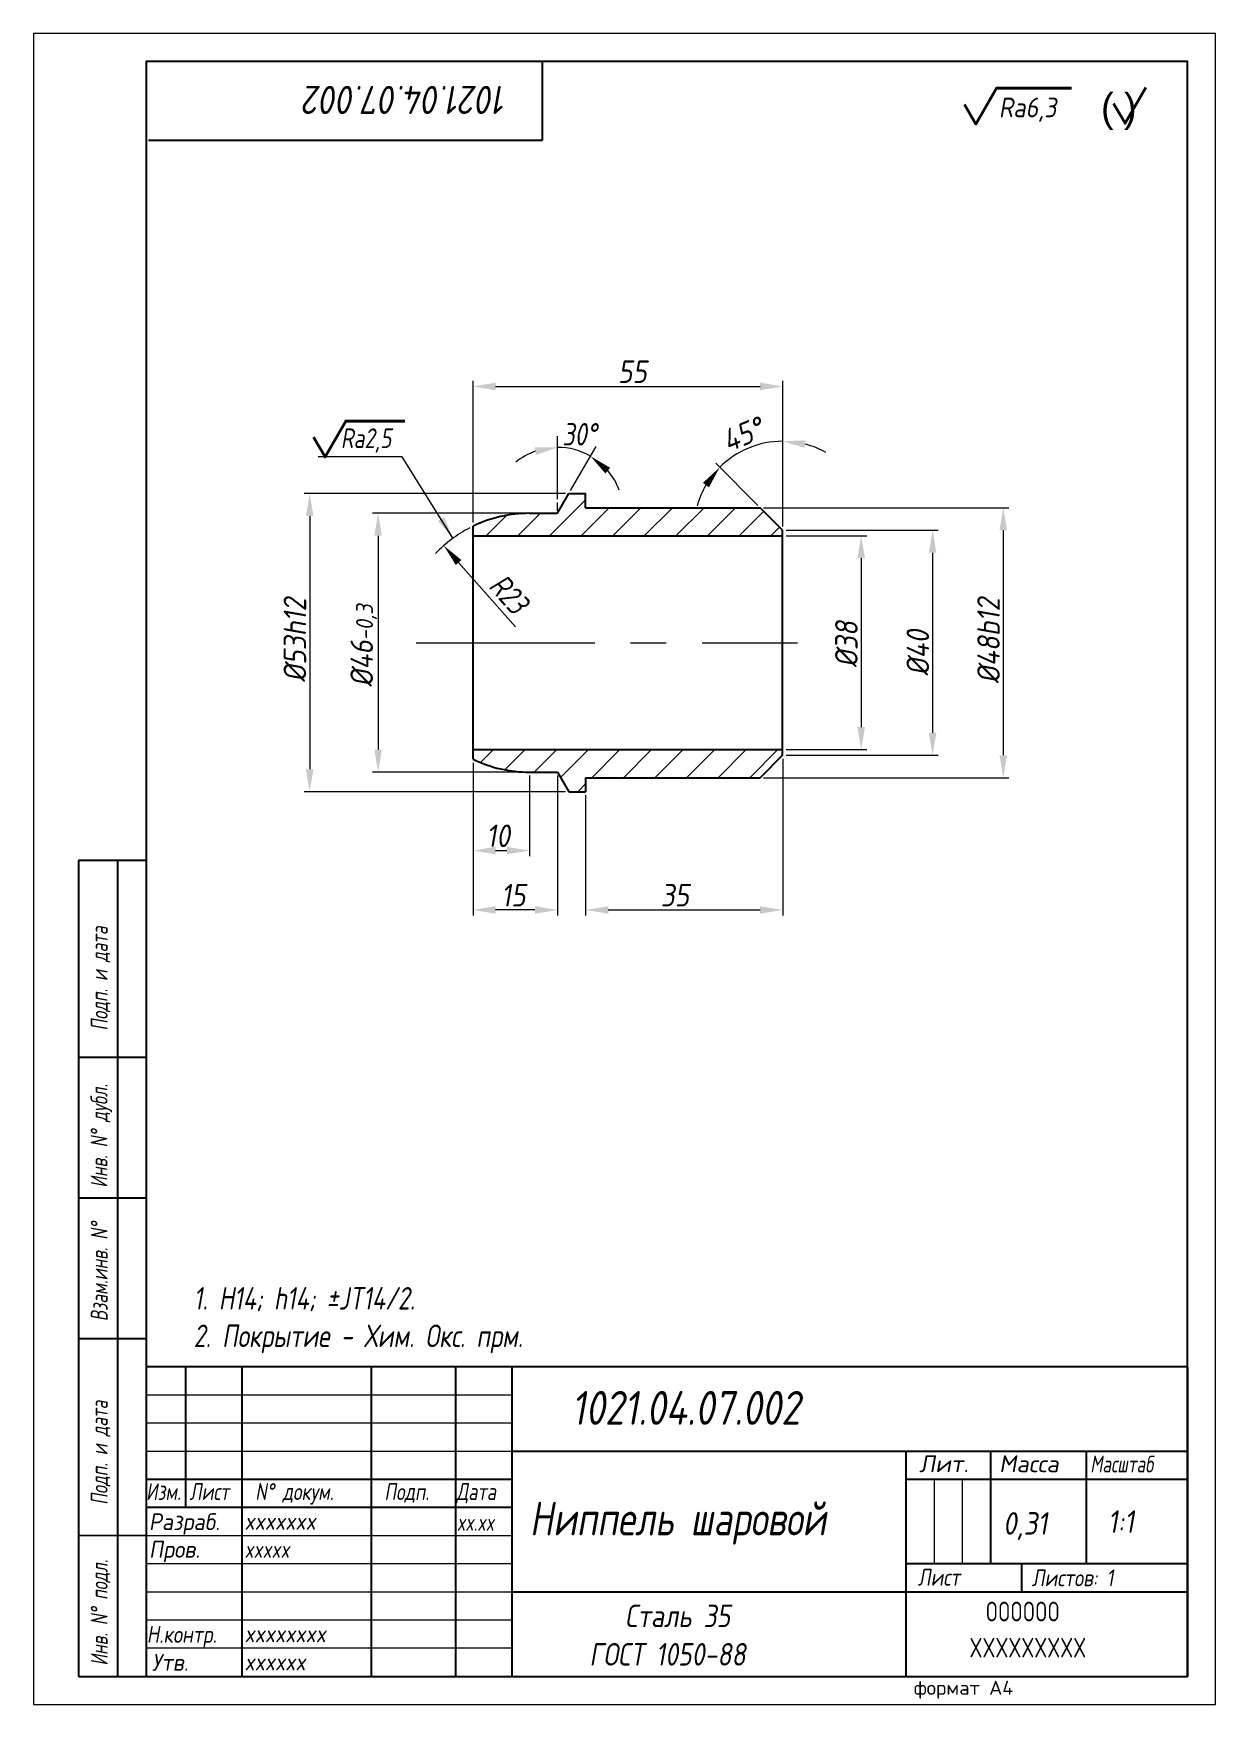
# Model space of a CAD drawing. Header units: millimetres. Extents: x 2153 to 2363, y -2942 to -2645.
import ezdxf

# ---------------------------------------------------------------- set-up
doc = ezdxf.new("R2010")
doc.units = ezdxf.units.MM
doc.linetypes.add('CENTER', pattern=[50.8, 31.75, -6.35, 6.35, -6.35])
for name, color, linetype, lineweight in [('Ax', 1, 'CENTER', 18), ('Dim', 3, 'Continuous', 40), ('Hatch', 5, 'Continuous', 18), ('Slim', 8, 'Continuous', 18), ('Text', 2, 'Continuous', 40), ('Wide', 31, 'Continuous', 60)]:
    doc.layers.add(name, color=color, linetype=linetype, lineweight=lineweight)
doc.styles.add('курсив', font='romans.shx', dxfattribs={"oblique": 10})
doc.styles.add('курсив 0_75', font='romans.shx', dxfattribs={"width": 0.75, "oblique": 10})
doc.styles.add('курсив 0_85', font='romans.shx', dxfattribs={"width": 0.85, "oblique": 10})
doc.dimstyles.new('L.Arrow', dxfattribs={"dimtxt": 4, "dimasz": 4, "dimexe": 2, "dimexo": 0.625, "dimgap": 1, "dimtad": 1, "dimlfac": 5, "dimtxsty": 'курсив 0_85', "dimcen": 0, "dimclrd": 256, "dimclre": 256, "dimclrt": 256, "dimadec": 1, "dimazin": 0, "dimtp": 0.0165, "dimtm": 0.0075, "dimtfac": 1, "dimtmove": 0, "dimatfit": 3, "dimfxl": 1, "dimlwd": 18, "dimlwe": 18, "dimarcsym": 0})
doc.dimstyles.new('к1_1', dxfattribs={"dimtxt": 4, "dimasz": 4, "dimexe": 1, "dimexo": 0.625, "dimtad": 1, "dimtxsty": 'курсив 0_85', "dimcen": 0, "dimadec": 0, "dimazin": 0, "dimtfac": 1, "dimtmove": 0, "dimatfit": 3, "dimldrblk": 'DOTSMALL', "dimfxl": 1, "dimlwd": 18, "dimlwe": 18, "dimarcsym": 0})
doc.dimstyles.new('к1_1св', dxfattribs={"dimtxt": 4, "dimasz": 4, "dimexe": 2, "dimexo": 0.625, "dimgap": 1, "dimtad": 1, "dimtoh": 1, "dimtxsty": 'курсив 0_75', "dimcen": 0, "dimadec": 0, "dimazin": 0, "dimtfac": 1, "dimtmove": 0, "dimatfit": 3, "dimldrblk": 'DOTSMALL', "dimfxl": 1, "dimlwd": 18, "dimlwe": 18, "dimarcsym": 0})

# ---------------------------------------------------------------- blocks, each defined once
blk = doc.blocks.new('*D117')
at = {"layer": 'Defpoints', "color": 0, "transparency": 16777216}
for p in [(2226.29, -2735.84), (2241.5, -2753.1)]:
    blk.add_point(p, dxfattribs=at)
at = {"layer": 'Dim', "color": 0, "lineweight": 18, "transparency": 16777216}
blk.add_line((2239.02, -2750.29), (2228.93, -2738.84), dxfattribs=at)
blk.add_arc((2241.5, -2753.1), 23, 117.3284, 136.3791, dxfattribs=at)
at = {"layer": 'Dim', "color": 0, "transparency": 16777216}
blk.add_solid([(2229.43, -2738.4), (2228.43, -2739.28), (2226.29, -2735.84)], dxfattribs=at)
at = {"layer": 'Dim', "color": 0, "transparency": 16777216, "insert": (2237.88, -2744.46), "char_height": 4, "attachment_point": 5, "rotation": 311.3968, "style": 'курсив 0_75'}
blk.add_mtext('R23', dxfattribs=at)
blk = doc.blocks.new('_DotSmall')
at = {"color": 0, "linetype": 'ByBlock', "const_width": 0.5}
blk.add_lwpolyline([(-122670.927, 17467.939, 1), (-122670.802, 17467.939, 1)], format="xyb", close=True, dxfattribs=at)
blk = doc.blocks.new('*D654')
at = {"layer": 'Defpoints', "color": 0, "transparency": 16777216}
for p in [(2286.5, -2707.55), (2231.5, -2732.38), (2286.5, -2733.1)]:
    blk.add_point(p, dxfattribs=at)
at = {"layer": 'Dim', "color": 0, "lineweight": 18, "transparency": 16777216}
for p, q in [((2231.5, -2731.76), (2231.5, -2706.55)), ((2235.5, -2707.55), (2282.5, -2707.55)), ((2286.5, -2732.47), (2286.5, -2706.55))]:
    blk.add_line(p, q, dxfattribs=at)
at = {"layer": 'Dim', "color": 0, "transparency": 16777216}
for points in [[(2235.5, -2706.88), (2235.5, -2708.22), (2231.5, -2707.55)], [(2282.5, -2706.88), (2282.5, -2708.22), (2286.5, -2707.55)]]:
    blk.add_solid(points, dxfattribs=at)
at = {"layer": 'Dim', "color": 0, "transparency": 16777216, "insert": (2259.82, -2704.93), "char_height": 4, "attachment_point": 5, "style": 'курсив 0_85'}
blk.add_mtext('55', dxfattribs=at)
blk = doc.blocks.new('*D655')
at = {"layer": 'Defpoints', "color": 0, "transparency": 16777216}
for p in [(2248.53, -2718.55), (2246.5, -2728.19), (2248.52, -2726.6), (2246.5, -2729.65), (2246.5, -2730.1)]:
    blk.add_point(p, dxfattribs=at)
at = {"layer": 'Dim', "color": 0, "lineweight": 18, "transparency": 16777216}
for p, q in [((2246.5, -2727.57), (2246.5, -2716.38)), ((2248.83, -2726.06), (2253.36, -2718.21))]:
    blk.add_line(p, q, dxfattribs=at)
for start, end in [(109.6507, 129.3014), (60, 90), (20.6986, 40.3493)]:
    blk.add_arc((2246.5, -2730.1), 11.72, start, end, dxfattribs=at)
at = {"layer": 'Dim', "color": 0, "transparency": 16777216}
for points in [[(2242.44, -2718.4), (2242.67, -2719.72), (2246.5, -2718.38)], [(2255, -2723.02), (2255.85, -2722), (2252.36, -2719.95)]]:
    blk.add_solid(points, dxfattribs=at)
at = {"layer": 'Dim', "color": 0, "transparency": 16777216, "insert": (2250.42, -2716.05), "char_height": 4, "attachment_point": 5, "style": 'курсив 0_75'}
blk.add_mtext('30°', dxfattribs=at)
blk = doc.blocks.new('*D118')
at = {"layer": 'Defpoints', "color": 0, "transparency": 16777216}
for p in [(2282.4, -2717.83), (2282.55, -2729.15), (2286.5, -2733.1), (2286.5, -2733.1), (2286.5, -2754.1)]:
    blk.add_point(p, dxfattribs=at)
at = {"layer": 'Dim', "color": 0, "lineweight": 18, "transparency": 16777216}
for p, q in [((2286.5, -2732.47), (2286.5, -2716.29)), ((2282.11, -2728.71), (2274.61, -2721.21))]:
    blk.add_line(p, q, dxfattribs=at)
for start, end in [(90, 135), (60.9239, 75.4619), (149.5381, 164.0761)]:
    blk.add_arc((2286.5, -2733.1), 15.81, start, end, dxfattribs=at)
at = {"layer": 'Dim', "color": 0, "transparency": 16777216}
for points in [[(2290.38, -2718.46), (2290.55, -2717.13), (2286.5, -2717.29)], [(2272.34, -2724.68), (2273.4, -2725.49), (2275.32, -2721.92)]]:
    blk.add_solid(points, dxfattribs=at)
at = {"layer": 'Dim', "color": 0, "transparency": 16777216, "insert": (2279.44, -2716.07), "char_height": 4, "attachment_point": 5, "rotation": 22.5, "style": 'курсив 0_85'}
blk.add_mtext('45°', dxfattribs=at)
blk = doc.blocks.new('*D656')
at = {"layer": 'Defpoints', "color": 0, "transparency": 16777216}
for p in [(2241.5, -2730.1), (2214.63, -2776.1), (2241.5, -2776.1)]:
    blk.add_point(p, dxfattribs=at)
at = {"layer": 'Dim', "color": 0, "lineweight": 18, "transparency": 16777216}
for p, q in [((2240.87, -2730.1), (2213.63, -2730.1)), ((2214.63, -2734.1), (2214.63, -2772.1)), ((2240.87, -2776.1), (2213.63, -2776.1))]:
    blk.add_line(p, q, dxfattribs=at)
at = {"layer": 'Dim', "color": 0, "transparency": 16777216}
for points in [[(2213.96, -2734.1), (2215.3, -2734.1), (2214.63, -2730.1)], [(2213.96, -2772.1), (2215.3, -2772.1), (2214.63, -2776.1)]]:
    blk.add_solid(points, dxfattribs=at)
at = {"layer": 'Dim', "color": 0, "transparency": 16777216, "insert": (2211.72, -2753.6), "char_height": 4, "attachment_point": 5, "rotation": 90, "style": 'курсив 0_85'}
blk.add_mtext('%%c46{\\H0.75x\\S^ -0,3', dxfattribs=at)
blk = doc.blocks.new('*D657')
at = {"layer": 'Defpoints', "color": 0, "transparency": 16777216}
for p in [(2248.52, -2726.6), (2202.48, -2779.6), (2248.52, -2779.6)]:
    blk.add_point(p, dxfattribs=at)
at = {"layer": 'Dim', "color": 0, "lineweight": 18, "transparency": 16777216}
for p, q in [((2247.89, -2726.6), (2201.48, -2726.6)), ((2202.48, -2730.6), (2202.48, -2775.6)), ((2247.89, -2779.6), (2201.48, -2779.6))]:
    blk.add_line(p, q, dxfattribs=at)
at = {"layer": 'Dim', "color": 0, "transparency": 16777216}
for points in [[(2201.81, -2730.6), (2203.14, -2730.6), (2202.48, -2726.6)], [(2201.81, -2775.6), (2203.14, -2775.6), (2202.48, -2779.6)]]:
    blk.add_solid(points, dxfattribs=at)
at = {"layer": 'Dim', "color": 0, "transparency": 16777216, "insert": (2199.85, -2752.61), "char_height": 4, "attachment_point": 5, "rotation": 90, "style": 'курсив 0_85'}
blk.add_mtext('%%c53h12', dxfattribs=at)
blk = doc.blocks.new('*D658')
at = {"layer": 'Defpoints', "color": 0, "transparency": 16777216}
for p in [(2231.5, -2773.81), (2241.5, -2776.1), (2241.5, -2790.03)]:
    blk.add_point(p, dxfattribs=at)
at = {"layer": 'Dim', "color": 0, "lineweight": 18, "transparency": 16777216}
for p, q in [((2231.5, -2774.43), (2231.5, -2791.03)), ((2241.5, -2776.72), (2241.5, -2791.03)), ((2235.5, -2790.03), (2237.5, -2790.03))]:
    blk.add_line(p, q, dxfattribs=at)
at = {"layer": 'Dim', "color": 0, "transparency": 16777216}
for points in [[(2235.5, -2789.37), (2235.5, -2790.7), (2231.5, -2790.03)], [(2237.5, -2789.37), (2237.5, -2790.7), (2241.5, -2790.03)]]:
    blk.add_solid(points, dxfattribs=at)
at = {"layer": 'Dim', "color": 0, "transparency": 16777216, "insert": (2235.96, -2787.41), "char_height": 4, "attachment_point": 5, "style": 'курсив 0_85'}
blk.add_mtext('10', dxfattribs=at)
blk = doc.blocks.new('*D659')
at = {"layer": 'Defpoints', "color": 0, "transparency": 16777216}
for p in [(2231.5, -2773.81), (2246.5, -2776.1), (2231.5, -2800.59)]:
    blk.add_point(p, dxfattribs=at)
at = {"layer": 'Dim', "color": 0, "lineweight": 18, "transparency": 16777216}
for p, q in [((2231.5, -2774.43), (2231.5, -2801.59)), ((2246.5, -2776.72), (2246.5, -2801.59)), ((2242.5, -2800.59), (2235.5, -2800.59))]:
    blk.add_line(p, q, dxfattribs=at)
at = {"layer": 'Dim', "color": 0, "transparency": 16777216}
for points in [[(2235.5, -2799.93), (2235.5, -2801.26), (2231.5, -2800.59)], [(2242.5, -2799.93), (2242.5, -2801.26), (2246.5, -2800.59)]]:
    blk.add_solid(points, dxfattribs=at)
at = {"layer": 'Dim', "color": 0, "transparency": 16777216, "insert": (2238.66, -2797.97), "char_height": 4, "attachment_point": 5, "style": 'курсив 0_85'}
blk.add_mtext('15', dxfattribs=at)
blk = doc.blocks.new('*D660')
at = {"layer": 'Defpoints', "color": 0, "transparency": 16777216}
for p in [(2286.5, -2773.1), (2251.5, -2779.6), (2286.5, -2800.59)]:
    blk.add_point(p, dxfattribs=at)
at = {"layer": 'Dim', "color": 0, "lineweight": 18, "transparency": 16777216}
for p, q in [((2286.5, -2773.72), (2286.5, -2801.59)), ((2251.5, -2780.22), (2251.5, -2801.59)), ((2255.5, -2800.59), (2282.5, -2800.59))]:
    blk.add_line(p, q, dxfattribs=at)
at = {"layer": 'Dim', "color": 0, "transparency": 16777216}
for points in [[(2255.5, -2799.93), (2255.5, -2801.26), (2251.5, -2800.59)], [(2282.5, -2799.93), (2282.5, -2801.26), (2286.5, -2800.59)]]:
    blk.add_solid(points, dxfattribs=at)
at = {"layer": 'Dim', "color": 0, "transparency": 16777216, "insert": (2267.36, -2797.97), "char_height": 4, "attachment_point": 5, "style": 'курсив 0_85'}
blk.add_mtext('35', dxfattribs=at)
blk = doc.blocks.new('*D661')
at = {"layer": 'Defpoints', "color": 0, "transparency": 16777216}
for p in [(2286.5, -2734.1), (2286.5, -2772.1), (2300.45, -2772.1)]:
    blk.add_point(p, dxfattribs=at)
at = {"layer": 'Dim', "color": 0, "lineweight": 18, "transparency": 16777216}
for p, q in [((2287.12, -2734.1), (2301.45, -2734.1)), ((2300.45, -2738.1), (2300.45, -2768.1)), ((2287.12, -2772.1), (2301.45, -2772.1))]:
    blk.add_line(p, q, dxfattribs=at)
at = {"layer": 'Dim', "color": 0, "transparency": 16777216}
for points in [[(2299.78, -2738.1), (2301.12, -2738.1), (2300.45, -2734.1)], [(2299.78, -2768.1), (2301.12, -2768.1), (2300.45, -2772.1)]]:
    blk.add_solid(points, dxfattribs=at)
at = {"layer": 'Dim', "color": 0, "transparency": 16777216, "insert": (2297.82, -2753.37), "char_height": 4, "attachment_point": 5, "rotation": 90, "style": 'курсив 0_85'}
blk.add_mtext('%%c38', dxfattribs=at)
blk = doc.blocks.new('*D662')
at = {"layer": 'Defpoints', "color": 0, "transparency": 16777216}
for p in [(2286.5, -2733.1), (2286.5, -2773.1), (2313.13, -2773.1)]:
    blk.add_point(p, dxfattribs=at)
at = {"layer": 'Dim', "color": 0, "lineweight": 18, "transparency": 16777216}
for p, q in [((2287.12, -2733.1), (2314.13, -2733.1)), ((2313.13, -2737.1), (2313.13, -2769.1)), ((2287.12, -2773.1), (2314.13, -2773.1))]:
    blk.add_line(p, q, dxfattribs=at)
at = {"layer": 'Dim', "color": 0, "transparency": 16777216}
for points in [[(2312.46, -2737.1), (2313.8, -2737.1), (2313.13, -2733.1)], [(2312.46, -2769.1), (2313.8, -2769.1), (2313.13, -2773.1)]]:
    blk.add_solid(points, dxfattribs=at)
at = {"layer": 'Dim', "color": 0, "transparency": 16777216, "insert": (2310.51, -2754.88), "char_height": 4, "attachment_point": 5, "rotation": 90, "style": 'курсив 0_85'}
blk.add_mtext('%%c40', dxfattribs=at)
blk = doc.blocks.new('*D663')
at = {"layer": 'Defpoints', "color": 0, "transparency": 16777216}
for p in [(2282.5, -2729.1), (2282.5, -2777.1), (2325.69, -2777.1)]:
    blk.add_point(p, dxfattribs=at)
at = {"layer": 'Dim', "color": 0, "lineweight": 18, "transparency": 16777216}
for p, q in [((2283.12, -2729.1), (2326.69, -2729.1)), ((2325.69, -2733.1), (2325.69, -2773.1)), ((2283.12, -2777.1), (2326.69, -2777.1))]:
    blk.add_line(p, q, dxfattribs=at)
at = {"layer": 'Dim', "color": 0, "transparency": 16777216}
for points in [[(2325.02, -2733.1), (2326.36, -2733.1), (2325.69, -2729.1)], [(2325.02, -2773.1), (2326.36, -2773.1), (2325.69, -2777.1)]]:
    blk.add_solid(points, dxfattribs=at)
at = {"layer": 'Dim', "color": 0, "transparency": 16777216, "insert": (2323.07, -2752.74), "char_height": 4, "attachment_point": 5, "rotation": 90, "style": 'курсив 0_85'}
blk.add_mtext('%%c48b12', dxfattribs=at)

msp = doc.modelspace()

# ---------------------------------------------------------------- hatches: boundary and pattern name
at = {"layer": 'Hatch'}
h = msp.add_hatch(dxfattribs=at)
h.set_pattern_fill('ANSI31', color=256, scale=1.25, style=0)
h.set_pattern_definition([(45, (-7239.8186, 5219.5405), (-2.80633, 2.80633), [])])
h.paths.add_polyline_path([(2286.495, -2734.097), (2286.495, -2733.097), (2282.495, -2729.097), (2251.495, -2729.097), (2251.495, -2726.597), (2248.516, -2726.597), (2246.495, -2730.097), (2241.495, -2730.097, 0.1129256), (2231.495, -2732.384), (2231.495, -2734.097)])
h.paths.add_polyline_path([(2231.495, -2772.097), (2231.495, -2773.809, 0.1129256), (2241.495, -2776.097), (2246.495, -2776.097), (2248.516, -2779.597), (2251.495, -2779.597), (2251.495, -2777.097), (2282.495, -2777.097), (2286.495, -2773.097), (2286.495, -2772.097)])

# ---------------------------------------------------------------- linework, layer by layer
for p, q in [((2243.813, -2663.807), (2243.813, -2649.807)), ((2173.813, -2663.807), (2243.813, -2663.807)), ((2246.495, -2730.097), (2248.516, -2726.597)), ((2248.516, -2726.597), (2251.495, -2726.597)), ((2251.495, -2729.097), (2251.495, -2726.597)), ((2251.495, -2729.097), (2282.495, -2729.097)), ((2286.495, -2733.097), (2282.495, -2729.097)), ((2231.495, -2773.809), (2231.495, -2732.384)), ((2241.495, -2730.097), (2246.495, -2730.097)), ((2231.495, -2734.097), (2286.495, -2734.097)), ((2286.495, -2773.097), (2286.495, -2733.097)), ((2231.495, -2772.097), (2286.495, -2772.097)), ((2286.495, -2773.097), (2282.495, -2777.097)), ((2241.495, -2776.097), (2246.495, -2776.097)), ((2246.495, -2776.097), (2248.516, -2779.597)), ((2248.516, -2779.597), (2251.495, -2779.597)), ((2251.495, -2777.097), (2251.495, -2779.597)), ((2251.495, -2777.097), (2282.495, -2777.097)), ((2161.4, -2791.813), (2161.4, -2936.813)), ((2173.4, -2791.813), (2161.4, -2791.813)), ((2168.401, -2936.743), (2168.401, -2791.813)), ((2173.331, -2826.813), (2161.4, -2826.814)), ((2173.314, -2851.813), (2161.4, -2851.813)), ((2161.4, -2876.811), (2161.4, -2876.811)), ((2173.4, -2876.813), (2161.4, -2876.811)), ((2358.4, -2881.813), (2173.4, -2881.813)), ((2180.4, -2881.813), (2180.4, -2906.813)), ((2190.4, -2881.813), (2190.4, -2936.813)), ((2213.4, -2881.813), (2213.4, -2936.813)), ((2228.4, -2881.813), (2228.4, -2936.813)), ((2238.4, -2881.813), (2238.4, -2936.813)), ((2358.4, -2936.813), (2358.4, -2881.813)), ((2358.4, -2881.813), (2358.4, -2936.813)), ((2308.4, -2896.813), (2238.4, -2896.813)), ((2308.4, -2896.813), (2308.4, -2936.813)), ((2358.4, -2896.813), (2308.4, -2896.813)), ((2323.4, -2896.813), (2323.4, -2916.813)), ((2340.4, -2896.813), (2340.4, -2916.813)), ((2238.4, -2901.813), (2173.4, -2901.813)), ((2358.4, -2901.813), (2308.4, -2901.813)), ((2238.4, -2906.813), (2173.4, -2906.813)), ((2173.4, -2911.814), (2161.4, -2911.744)), ((2358.4, -2916.813), (2308.4, -2916.813)), ((2328.905, -2916.813), (2328.905, -2921.813)), ((2308.4, -2921.813), (2238.4, -2921.813)), ((2358.4, -2921.813), (2308.4, -2921.813)), ((2161.4, -2936.813), (2173.4, -2936.813)), ((2173.4, -2936.813), (2358.4, -2936.813))]:
    msp.add_line(p, q)
msp.add_lwpolyline([(2173.4, -2936.813), (2358.4, -2936.813), (2358.4, -2649.813), (2173.4, -2649.813)], close=True)
for start, end in [(90, 115.77146), (244.22854, 270)]:
    msp.add_arc((2241.495, -2753.097), 23, start, end)
at = {"layer": 'Ax'}
msp.add_line((2221.376, -2753.097), (2289.12, -2753.097), dxfattribs=at)
at = {"layer": 'Slim'}
for p, q in [((2246.495, -2729.646), (2246.495, -2728.194)), ((2238.4, -2886.813), (2173.4, -2886.813)), ((2238.4, -2891.813), (2173.4, -2891.813)), ((2238.4, -2896.813), (2173.4, -2896.813)), ((2313.4, -2901.813), (2313.4, -2916.813)), ((2318.4, -2901.813), (2318.4, -2916.813)), ((2238.4, -2911.813), (2173.4, -2911.813)), ((2238.4, -2916.813), (2173.4, -2916.813)), ((2238.4, -2921.813), (2173.4, -2921.813)), ((2238.4, -2926.813), (2173.4, -2926.813)), ((2238.4, -2931.813), (2173.4, -2931.813))]:
    msp.add_line(p, q, dxfattribs=at)
msp.add_lwpolyline([(2153.4, -2941.813), (2363.4, -2941.813), (2363.4, -2644.813), (2153.4, -2644.813)], close=True, dxfattribs=at)
at = {"layer": 'Text'}
for points in [[(2318.796, -2657.426), (2320.823, -2660.936), (2324.502, -2654.564), (2337.798, -2654.564)], [(2345.299, -2657.277), (2347.326, -2660.788), (2351.006, -2654.415)], [(2203.17, -2716.566), (2205.196, -2720.077), (2208.876, -2713.704), (2219.388, -2713.704)]]:
    msp.add_lwpolyline(points, dxfattribs=at)

# ---------------------------------------------------------------- texts
at = {"layer": 'Text', "oblique": 10}
for s, height, rotation, style, width, p in [('1021.04.07.002', 5, 180, 'курсив', 0.85, (2237.565, -2654.13)), ('Подп. и дата', 3, 90, 'курсив 0_75', 0.7, (2166.59, -2822.03)), ('Инв. N%%D дубл.', 3, 90, 'курсив 0_75', 0.7, (2166.557, -2849.964)), ('Взам.инв. N%%D', 3, 90, 'курсив 0_75', 0.7, (2166.59, -2873.692)), ('Подп. и дата', 3, 90, 'курсив 0_75', 0.7, (2166.59, -2906.317)), ('Инв. N%%D подл.', 3, 90, 'курсив 0_75', 0.7, (2166.59, -2934.89))]:
    msp.add_text(s, height=height, rotation=rotation, dxfattribs=dict(at, style=style, width=width)).set_placement(p)
for s, height, style, width, p in [('Ra6,3', 3.5, 'курсив 0_85', 0.85, (2324.906, -2659.716)), ('Ra2,5', 3.5, 'курсив 0_75', 0.75, (2208.01, -2718.502)), ('1021.04.07.002', 6, 'курсив', 0.8, (2248.981, -2892.082)), ('Масштаб', 3, 'курсив', 0.7, (2341.134, -2900.567)), ('Изм.', 3, 'курсив 0_75', 0.75, (2173.4, -2905.459)), ('Лист', 3, 'курсив 0_75', 0.75, (2181.136, -2905.459)), ('N%%D докум.', 3, 'курсив 0_75', 0.75, (2192.808, -2905.459)), ('Подп.', 3, 'курсив 0_75', 0.75, (2215.749, -2905.459)), ('Дата', 3, 'курсив 0_75', 0.75, (2228.522, -2905.459)), ('Ниппель шаровой', 6, 'курсив 0_75', 0.75, (2241.556, -2911.753)), ('0,31', 4, 'курсив 0_85', 0.85, (2325.655, -2911.615)), ('1:1', 4, 'курсив 0_85', 0.85, (2344.256, -2911.296)), ('Разраб.', 3, 'курсив', 0.9, (2173.914, -2910.814)), ('xxxxxxx', 3, 'курсив 0_85', 0.85, (2190.906, -2910.734)), ('Пров.', 3, 'курсив', 0.9, (2173.94, -2915.719)), ('xxxxx', 3, 'курсив 0_85', 0.75, (2190.906, -2915.734)), ('Лист', 3, 'курсив', 0.8, (2310.502, -2920.682)), ('Листов: 1', 3, 'курсив', 0.8, (2330.746, -2920.788)), ('Сталь 35', 4, 'курсив', 0.8, (2258.495, -2928.048)), ('Н.контр.', 3, 'курсив', 0.8, (2173.531, -2930.838)), ('xxxxxxxx', 3, 'курсив 0_85', 0.85, (2190.906, -2930.734)), (' ГОСТ 1050-88', 4, 'курсив', 0.8, (2250.023, -2934.882)), ('Утв.', 3, 'курсив', 0.9, (2174.462, -2935.816)), ('xxxxxx', 3, 'курсив 0_85', 0.85, (2190.906, -2935.734))]:
    msp.add_text(s, height=height, dxfattribs=dict(at, style=style, width=width)).set_placement(p)
at = {"layer": 'Text'}
msp.add_text('( )', height=5, dxfattribs=at).set_placement((2343.056, -2660.459))
at = {"layer": 'Text', "style": 'курсив', "oblique": 10}
for s, p in [('Лит.', (2310.755, -2900.519)), ('Масса', (2324.954, -2900.519))]:
    msp.add_text(s, height=3, dxfattribs=at).set_placement(p)
at = {"layer": 'Text', "ltscale": 0.8, "style": 'курсив', "oblique": 10, "width": 0.7}
msp.add_text('xx.xx', height=3, dxfattribs=at).set_placement((2228.627, -2910.92))
at = {"layer": 'Text', "style": 'курсив'}
msp.add_text('формат А4', height=2.5, dxfattribs=at).set_placement((2309.782, -2940.076))
at = {"layer": 'Text', "ltscale": 6, "insert": (2181.858, -2867.613), "char_height": 4, "width": 177.75258, "attachment_point": 1, "style": 'курсив 0_75'}
msp.add_mtext('1. H14; h14; %%PJT14/2.\\P2. Покрытие - Хим. Окс. прм.', dxfattribs=at)
at = {"layer": 'Wide', "lineweight": 50, "style": 'курсив', "width": 0.7}
for s, p in [('OOOOOO', (2322.552, -2927.033)), ('XXXXXXXXX', (2319.679, -2933.443))]:
    msp.add_text(s, height=3.5, dxfattribs=at).set_placement(p)

# ---------------------------------------------------------------- dimensions: what is measured, and where the dimension line sits
at = {"layer": 'Dim'}
for base, p1, p2, picture, middle in [((2286.495, -2707.552), (2231.495, -2732.384), (2286.495, -2733.097), '*D654', (2259.819, -2707.552)), ((2241.495, -2790.035), (2231.495, -2773.809), (2241.495, -2776.097), '*D658', (2235.955, -2790.035)), ((2231.495, -2800.592), (2246.495, -2776.097), (2231.495, -2773.809), '*D659', (2238.661, -2800.592)), ((2286.495, -2800.592), (2251.495, -2779.597), (2286.495, -2773.097), '*D660', (2267.356, -2800.592))]:
    dim = msp.add_linear_dim(base=base, p1=p1, p2=p2, dimstyle='к1_1', dxfattribs=at)
    dim.commit()
    dim.dimension.update_dxf_attribs({"geometry": picture, "text_midpoint": middle, "dimtype": 160})
dim = msp.add_angular_dim_2l(base=(2248.531, -2718.555), line1=((2246.495, -2730.097), (2248.516, -2726.597)), line2=((2246.495, -2729.646), (2246.495, -2728.194)), dimstyle='к1_1св', dxfattribs=at)
dim.commit()
dim.dimension.update_dxf_attribs({"geometry": '*D655', "text_midpoint": (2250.419, -2719.053), "dimtype": 162})
dim = msp.add_angular_dim_2l(base=(2282.404, -2717.829), line1=((2286.495, -2754.097), (2286.495, -2733.097)), line2=((2286.495, -2733.097), (2282.553, -2729.155)), dimstyle='к1_1', override={"dimtmove": 1}, dxfattribs=at)
dim.commit()
dim.dimension.update_dxf_attribs({"geometry": '*D118', "text_midpoint": (2279.442, -2716.068)})
for base, p1, p2, text, picture, middle in [((2214.631, -2776.097), (2241.495, -2730.097), (2241.495, -2776.097), '%%c<>{\\H0.75x\\S^ -0,3', '*D656', (2214.631, -2753.605)), ((2202.477, -2779.597), (2248.516, -2726.597), (2248.516, -2779.597), '%%c<>h12', '*D657', (2202.477, -2752.61)), ((2325.691, -2777.097), (2282.495, -2729.097), (2282.495, -2777.097), '%%c<>b12', '*D663', (2325.691, -2752.737)), ((2313.131, -2773.097), (2286.495, -2733.097), (2286.495, -2773.097), '%%c<>', '*D662', (2313.131, -2754.876)), ((2300.449, -2772.097), (2286.495, -2734.097), (2286.495, -2772.097), '%%c<>', '*D661', (2300.449, -2753.372))]:
    dim = msp.add_linear_dim(base=base, p1=p1, p2=p2, angle=90, text=text, dimstyle='к1_1', dxfattribs=at)
    dim.commit()
    dim.dimension.update_dxf_attribs({"geometry": picture, "text_midpoint": middle, "dimtype": 160})
dim = msp.add_radius_dim(center=(2241.495, -2753.097), mpoint=(2226.286, -2735.843), dimstyle='к1_1св', dxfattribs=at)
dim.commit()
dim.dimension.update_dxf_attribs({"geometry": '*D117', "text_midpoint": (2235.626, -2746.439), "dimtype": 164})

# ---------------------------------------------------------------- leaders
msp.add_leader([(2227.932, -2734.522), (2218.896, -2720.077), (2203.988, -2720.077)], dimstyle='L.Arrow', override={"dimgap": 1, "dimtad": 0}, dxfattribs=at)

doc.saveas('drawing.dxf')
